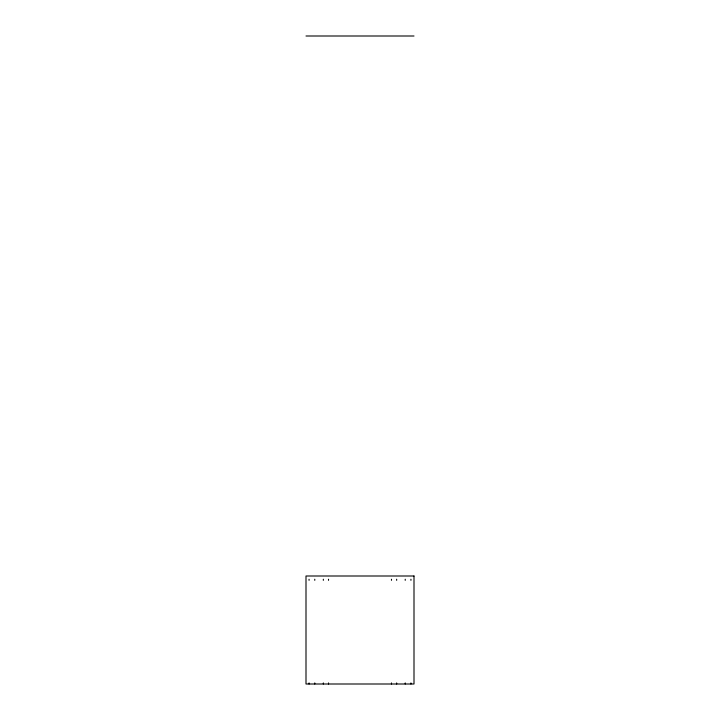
<?xml version="1.0" encoding="UTF-8"?>
<svg xmlns="http://www.w3.org/2000/svg" width="720" height="720" viewBox="0 0 720 720"><rect width="100%" height="100%" fill="white"/><g stroke="black" fill="none" stroke-linecap="round" stroke-linejoin="round"><path stroke-width="1.08" d="M306 36L414 36M410.94 579.24L410.94 580.32M410.94 682.92L410.94 684M405.225 579.24L405.225 580.32M405.225 682.92L405.225 684M396.666 579.24L396.666 580.32M396.666 682.92L396.666 684M391.482 579.24L391.482 580.32M391.482 682.92L391.482 684M328.518 579.24L328.518 580.32M328.518 682.92L328.518 684M323.334 579.24L323.334 580.32M323.334 682.92L323.334 684M314.775 579.24L314.775 580.32M314.775 682.92L314.775 684M309.06 579.24L309.06 580.32M309.06 682.92L309.06 684M414 576L306 576L306 684L414 684L414 576"/></g></svg>
